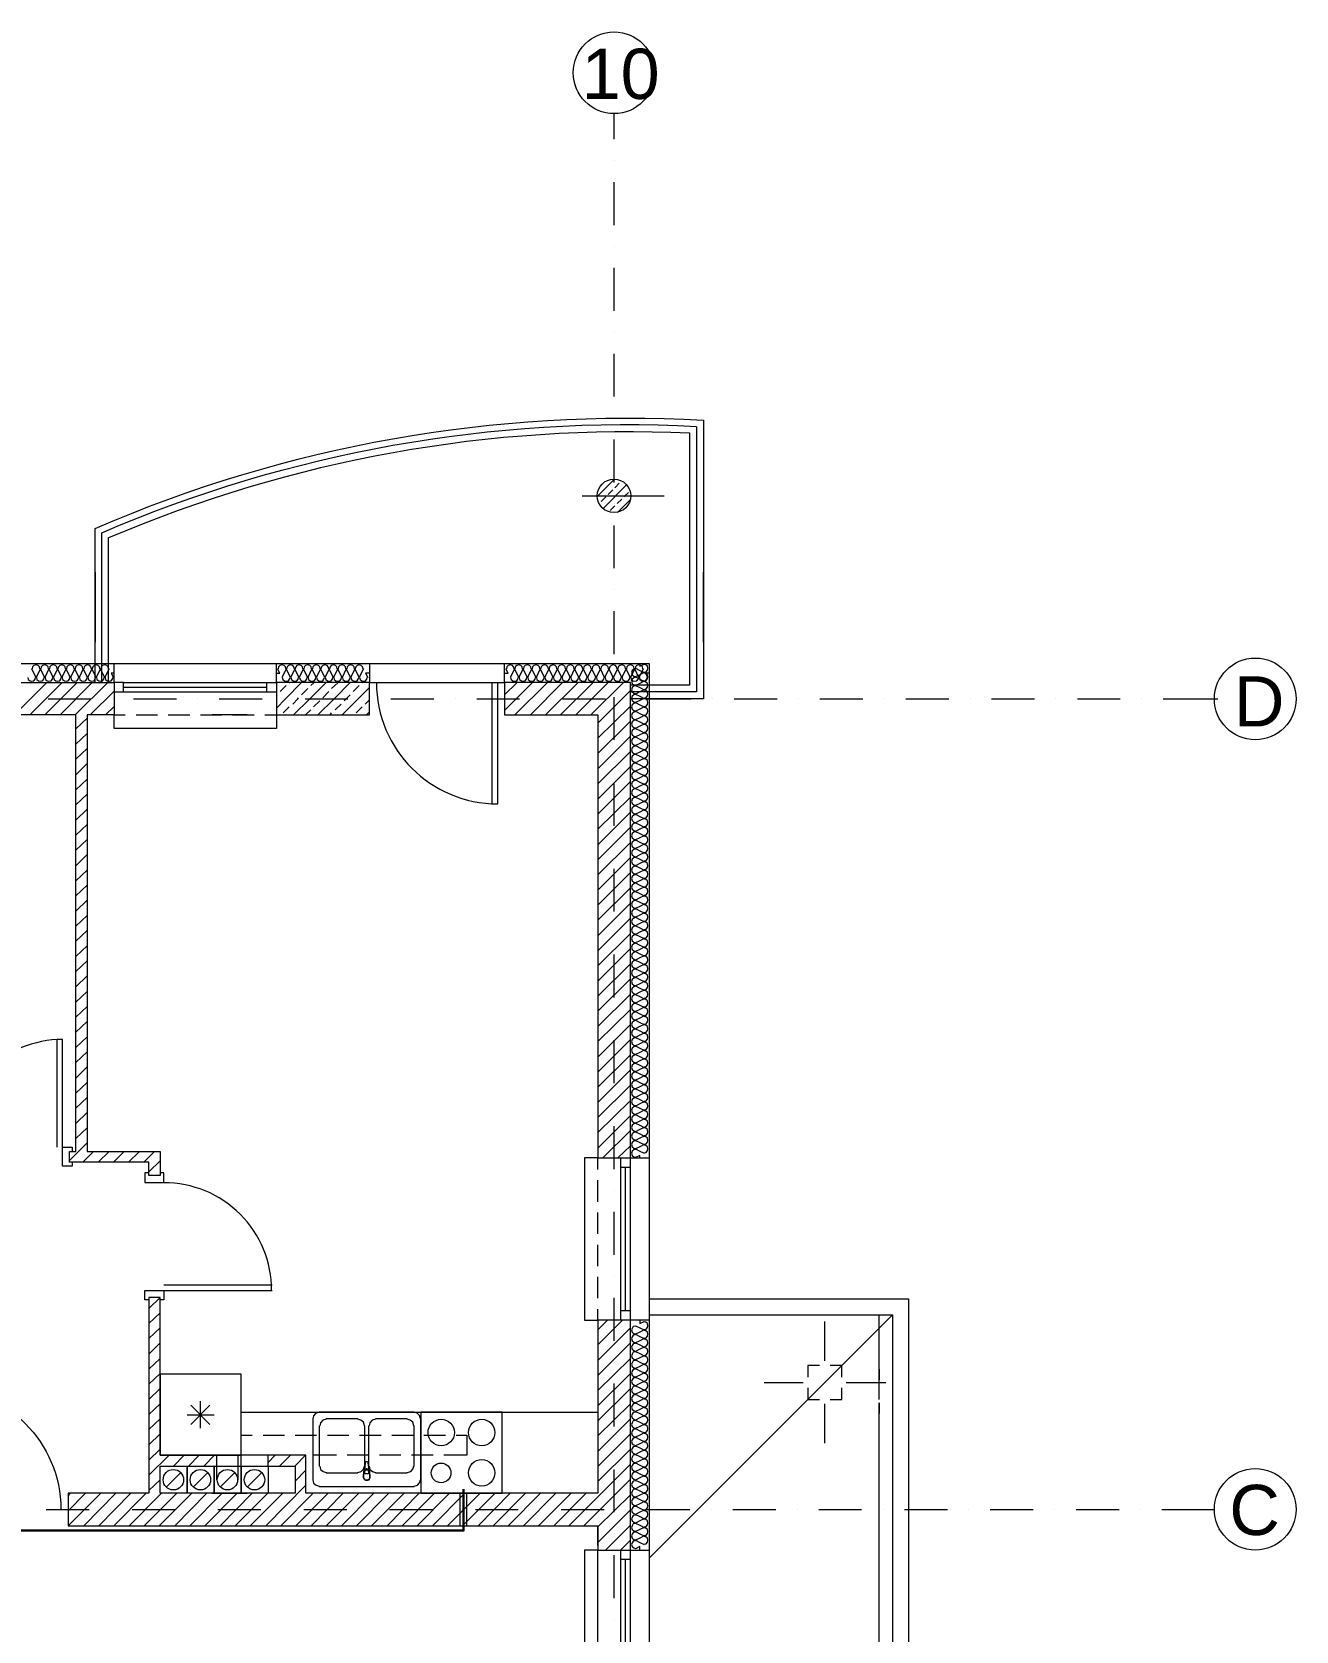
# Model space of a CAD drawing. Header units: millimetres. Extents: x 440 to 72591, y -28954 to 25941.
# Drawn here: x 22683 to 32035, y -17130 to -5300 of the extents above; entities that cross this region are included whole.
import ezdxf

# ---------------------------------------------------------------- set-up
doc = ezdxf.new("R2010")
doc.units = ezdxf.units.MM
doc.layers.add('podkład', color=7, linetype='Continuous')
doc.layers.add('rury', color=2, linetype='Continuous')
doc.layers.add('przeciski', color=7, linetype='Continuous', lineweight=9)
doc.styles.get("Standard").update_dxf_attribs({"font": 'arial.ttf'})

msp = doc.modelspace()

# ---------------------------------------------------------------- linework, layer by layer
at = {"layer": 'podkład', "color": 6, "lineweight": 5, "transparency": 33554572}
for points in [[(26989, -6094), (26989, -5903)], [(26989, -6252), (26989, -6252)], [(26989, -6729), (26989, -6411)], [(26989, -6887), (26989, -6887)], [(26989, -7364), (26989, -7046)], [(26989, -7522), (26989, -7522)], [(26989, -7998), (26989, -7681)], [(26989, -8157), (26989, -8157)], [(26989, -8633), (26989, -8316)], [(26754, -8732), (27361, -8732)], [(26989, -8792), (26989, -8792)], [(26989, -9268), (26989, -8951)], [(26989, -9427), (26989, -9427)], [(26989, -9903), (26989, -9586)], [(26989, -10062), (26989, -10062)], [(22802, -10233), (23119, -10233)], [(23278, -10233), (23278, -10233)], [(23434, -10233), (23751, -10233)], [(23910, -10233), (23910, -10233)], [(24069, -10233), (24386, -10233)], [(24545, -10233), (24545, -10233)], [(24704, -10233), (25021, -10233)], [(25180, -10233), (25180, -10233)], [(25339, -10233), (25656, -10233)], [(25815, -10233), (25815, -10233)], [(25973, -10233), (26291, -10233)], [(26450, -10233), (26450, -10233)], [(26608, -10233), (26926, -10233)], [(26989, -10538), (26989, -10221)], [(27085, -10233), (27085, -10233)], [(27243, -10233), (27561, -10233)], [(27719, -10233), (27719, -10233)], [(27878, -10233), (28196, -10233)], [(28354, -10233), (28354, -10233)], [(28513, -10233), (28831, -10233)], [(28989, -10233), (28989, -10233)], [(29148, -10233), (29466, -10233)], [(29624, -10233), (29624, -10233)], [(29783, -10233), (30100, -10233)], [(30259, -10233), (30259, -10233)], [(30418, -10233), (30735, -10233)], [(30894, -10233), (30894, -10233)], [(31053, -10233), (31456, -10233)], [(26989, -10697), (26989, -10697)], [(26989, -11173), (26989, -10856)], [(26989, -11332), (26989, -11332)], [(26989, -11808), (26989, -11491)], [(26989, -11967), (26989, -11967)], [(26989, -12443), (26989, -12125)], [(26989, -12602), (26989, -12602)], [(26989, -13078), (26989, -12760)], [(26989, -13237), (26989, -13237)], [(26989, -13713), (26989, -13395)], [(26989, -13872), (26989, -13872)], [(26989, -14348), (26989, -14030)], [(26989, -14506), (26989, -14506)], [(26989, -14983), (26989, -14665)], [(28548, -15132), (28548, -14840)], [(26989, -15141), (26989, -15141)], [(26989, -15618), (26989, -15300)], [(28100, -15291), (28389, -15291)], [(28548, -15291), (28548, -15291)], [(28548, -15291), (28548, -15291)], [(28707, -15291), (28999, -15291)], [(28548, -15741), (28548, -15449)], [(26989, -15776), (26989, -15776)], [(26989, -16252), (26989, -15935)], [(22789, -16230), (23107, -16230)], [(23266, -16230), (23266, -16230)], [(23424, -16230), (23742, -16230)], [(23900, -16230), (23900, -16230)], [(24059, -16230), (24377, -16230)], [(24535, -16230), (24535, -16230)], [(24694, -16230), (25012, -16230)], [(25170, -16230), (25170, -16230)], [(25329, -16230), (25646, -16230)], [(25805, -16230), (25805, -16230)], [(25964, -16230), (26281, -16230)], [(26440, -16230), (26440, -16230)], [(26599, -16230), (26916, -16230)], [(27075, -16230), (27075, -16230)], [(27234, -16230), (27551, -16230)], [(27710, -16230), (27710, -16230)], [(27869, -16230), (28186, -16230)], [(28345, -16230), (28345, -16230)], [(28504, -16230), (28821, -16230)], [(28980, -16230), (28980, -16230)], [(29139, -16230), (29456, -16230)], [(29615, -16230), (29615, -16230)], [(29773, -16230), (30091, -16230)], [(30250, -16230), (30250, -16230)], [(30408, -16230), (30726, -16230)], [(30885, -16230), (30885, -16230)], [(31043, -16230), (31434, -16230)], [(26989, -16411), (26989, -16411)], [(26989, -16887), (26989, -16570)], [(26989, -17046), (26989, -17046)]]:
    msp.add_lwpolyline(points, dxfattribs=at)
at = {"layer": 'podkład', "color": 7, "lineweight": 5, "transparency": 33554572}
for points in [[(23151, -10113), (23151, -8973, -0.117085), (27650, -8173), (27650, -10233), (27110, -10233)], [(23199, -10113), (23199, -9005, -0.115361), (27599, -8218)], [(25231, -10113, 0.413427), (26129, -11011), (26129, -10113)], [(21999, -16230), (21999, -15332, -0.413428), (22897, -16230)]]:
    msp.add_lwpolyline(points, format="xyb", dxfattribs=at)
for points in [[(27599, -8221), (27599, -10183), (27110, -10183)], [(27548, -8265), (27548, -10132), (27110, -10132)], [(23250, -10113), (23250, -9040)], [(23151, -9297), (23151, -9560)], [(27650, -9560), (27650, -9297)], [(23151, -9551), (23151, -9814)], [(27650, -9814), (27650, -9551)], [(6504, -9973), (15342, -9973), (15342, -10113), (16342, -10113), (16342, -9973), (20589, -9973), (20589, -10113), (21789, -10113), (21789, -9973), (25180, -9973), (25180, -10113), (26180, -10113), (26180, -9973), (27250, -9973), (27250, -18291)], [(23361, -10183), (23361, -10113), (23291, -10113), (23291, -9973)], [(23361, -10113), (24421, -10113), (24491, -10113), (24491, -9973)], [(25180, -9973), (26180, -9973)], [(23361, -10148), (24421, -10148)], [(24421, -10183), (24421, -10113)], [(26088, -11011), (26088, -10113)], [(23291, -10183), (24491, -10183)], [(24491, -10351), (24491, -10452), (23291, -10452), (23291, -10351)], [(24275, -10351), (24015, -10351)], [(22869, -13551), (22869, -12754)], [(22910, -13551), (22910, -12751)], [(27250, -13433), (27250, -13697)], [(22980, -13662), (22980, -13691), (22910, -13691), (22910, -13551), (22980, -13551), (22980, -13583)], [(26869, -13630), (26770, -13630), (26770, -14830), (26869, -14830)], [(27040, -14830), (27040, -13630)], [(27250, -14830), (27110, -14830), (27110, -14760), (27110, -13700), (27040, -13700)], [(27075, -14760), (27075, -13700)], [(27110, -13700), (27110, -13630), (27250, -13630)], [(23548, -13741), (23519, -13741), (23519, -13811), (23659, -13811), (23659, -13741), (23631, -13741)], [(27250, -13814), (27250, -14078)], [(23548, -14681), (23519, -14681), (23519, -14611), (23659, -14611), (23659, -14681), (23631, -14681)], [(23659, -14570), (24459, -14570)], [(23659, -14611), (24459, -14611)], [(27250, -14672), (29167, -14672), (29167, -20211), (26850, -20211)], [(27040, -14760), (27110, -14760)], [(27250, -14792), (29050, -14792), (29050, -20091), (26850, -20091)], [(29050, -14792), (27250, -16592)], [(28951, -15418), (28951, -15167), (28951, -14792)], [(28951, -15141), (28951, -15113), (28951, -15062)], [(28951, -15192), (28951, -15218), (28951, -15272)], [(23631, -15300), (23631, -15564)], [(23859, -15602), (23999, -15459)], [(23859, -15459), (23999, -15602)], [(23929, -15630), (23929, -15430)], [(28951, -19360), (28951, -19411), (28951, -19440), (28951, -19411), (28951, -15468), (28951, -15443), (28951, -15468), (28951, -15522)], [(23831, -15532), (24031, -15532)], [(24231, -15510), (26869, -15510)], [(24808, -15513), (24783, -15519), (24767, -15538), (24761, -15560), (24761, -16011), (24767, -16037), (24786, -16052), (24808, -16059)], [(25510, -15510), (24808, -15510)], [(24808, -15611), (24808, -15910)], [(24859, -15564), (24834, -15570), (24818, -15589), (24812, -15611)], [(25094, -15560), (24859, -15560)], [(25094, -15560), (25094, -15560)], [(25142, -15611), (25135, -15586), (25116, -15570), (25094, -15564)], [(25145, -15910), (25145, -15611)], [(25173, -15611), (25173, -15910)], [(25224, -15564), (25199, -15570), (25183, -15589), (25177, -15611)], [(25459, -15560), (25224, -15560)], [(25459, -15560), (25459, -15560)], [(25507, -15611), (25500, -15586), (25481, -15570), (25459, -15564)], [(25510, -15510), (25510, -15510)], [(25558, -15560), (25551, -15535), (25532, -15519), (25510, -15513)], [(25510, -15910), (25510, -15611)], [(25561, -16011), (25561, -15560)], [(24050, -16011), (24050, -15830)], [(24208, -16011), (24208, -15830)], [(23786, -15954), (23675, -16065)], [(23986, -15954), (23875, -16065)], [(24186, -15954), (24075, -16065)], [(24386, -15954), (24275, -16065)], [(24812, -15910), (24818, -15935), (24837, -15951), (24859, -15957)], [(24859, -15960), (25094, -15960)], [(25094, -15957), (25119, -15951), (25135, -15932), (25142, -15910)], [(25183, -15992), (25183, -15989), (25180, -15948), (25180, -15945), (25180, -15941), (25177, -15938), (25173, -15935), (25170, -15935), (25173, -15935), (25177, -15938), (25180, -15941), (25180, -15945), (25180, -15951), (25183, -15989), (25183, -15995), (25183, -15998), (25180, -16002), (25180, -16005), (25177, -16008), (25170, -16011), (25167, -16014), (25164, -16014), (25161, -16014), (25154, -16014), (25151, -16014), (25148, -16011), (25145, -16008), (25142, -16005), (25139, -16002), (25135, -15998), (25135, -15995), (25135, -15989), (25139, -15951), (25139, -15945), (25142, -15941), (25142, -15938), (25145, -15935), (25148, -15935), (25151, -15932), (25154, -15932), (25158, -15929), (25161, -15929), (25164, -15932), (25167, -15932), (25170, -15935), (25167, -15932), (25164, -15932), (25161, -15932), (25158, -15932), (25154, -15932), (25151, -15932), (25148, -15935), (25145, -15935), (25142, -15938), (25142, -15941), (25139, -15945), (25139, -15948), (25135, -15989), (25135, -15992)], [(25177, -15938), (25170, -15887), (25170, -15884), (25167, -15881), (25164, -15878), (25161, -15878), (25158, -15878), (25154, -15878), (25151, -15881), (25148, -15884), (25148, -15887), (25142, -15938)], [(25173, -15967), (25145, -15967)], [(25177, -15910), (25183, -15935), (25202, -15951), (25224, -15957)], [(25224, -15960), (25459, -15960)], [(25459, -15957), (25485, -15951), (25500, -15932), (25507, -15910)], [(24808, -16062), (25510, -16062)], [(25135, -15983), (25135, -15986), (25135, -15992), (25135, -15995), (25135, -15998), (25139, -16005), (25142, -16008), (25145, -16011), (25148, -16011), (25151, -16014), (25154, -16014), (25161, -16014), (25164, -16014), (25167, -16014), (25170, -16011), (25177, -16011), (25180, -16008), (25180, -16005), (25183, -15998), (25183, -15995), (25183, -15992), (25183, -15986), (25183, -15983)], [(25135, -15989), (25135, -15989)], [(25183, -15989), (25183, -15989)], [(25510, -16059), (25535, -16052), (25551, -16033), (25558, -16011)], [(24015, -16110), (24275, -16110)], [(26869, -16532), (26770, -16532), (26770, -17732), (26869, -17732)], [(27040, -17732), (27040, -16532)], [(27110, -16602), (27110, -16532), (27250, -16532)], [(26869, -16929), (26869, -16668)], [(27250, -17732), (27110, -17732), (27110, -17662), (27110, -16602), (27040, -16602)], [(27075, -17662), (27075, -16602)]]:
    msp.add_lwpolyline(points, dxfattribs=at)
at = {"layer": 'podkład', "color": 8, "lineweight": 5, "true_color": 0x808080, "transparency": 33554572}
for points in [[(26866, -8735), (26993, -8608)], [(26894, -8773), (26929, -8738)], [(26907, -8827), (27085, -8649)], [(26945, -8722), (26980, -8687)], [(26996, -8672), (27027, -8637)], [(27062, -8738), (27097, -8706)], [(26961, -8840), (26996, -8805)], [(27012, -8789), (27046, -8757)], [(27015, -8856), (27113, -8757)], [(23253, -10011), (23237, -10043), (23221, -10075), (23205, -10043), (23189, -10011), (23173, -10043), (23158, -10075), (23142, -10043), (23126, -10011), (23110, -10043), (23094, -10075), (23078, -10043), (23062, -10011), (23046, -10043), (23031, -10075), (23015, -10043), (22999, -10011), (22983, -10043), (22967, -10075), (22951, -10043), (22935, -10011), (22919, -10043), (22904, -10075), (22888, -10043), (22872, -10011), (22856, -10043), (22840, -10075), (22824, -10043), (22808, -10011), (22793, -10043), (22777, -10075), (22761, -10043), (22745, -10011), (22729, -10043), (22713, -10075), (22697, -10043), (22681, -10011)], [(22742, -10011), (22739, -9998), (22729, -9986), (22713, -9983), (22697, -9986), (22688, -9998), (22685, -10011)], [(22805, -10011), (22802, -9998), (22793, -9986), (22777, -9983), (22761, -9986), (22751, -9998), (22748, -10011)], [(22869, -10011), (22866, -9998), (22856, -9986), (22840, -9983), (22824, -9986), (22815, -9998), (22812, -10011)], [(22932, -10011), (22929, -9998), (22919, -9986), (22904, -9983), (22888, -9986), (22878, -9998), (22875, -10011)], [(22996, -10011), (22993, -9998), (22983, -9986), (22967, -9983), (22951, -9986), (22942, -9998), (22939, -10011)], [(23059, -10011), (23056, -9998), (23046, -9986), (23031, -9983), (23015, -9986), (23005, -9998), (23002, -10011)], [(23123, -10011), (23119, -9998), (23110, -9986), (23094, -9983), (23078, -9986), (23069, -9998), (23066, -10011)], [(23186, -10011), (23183, -9998), (23173, -9986), (23158, -9983), (23142, -9986), (23132, -9998), (23129, -10011)], [(23250, -10011), (23246, -9998), (23237, -9986), (23221, -9983), (23205, -9986), (23196, -9998), (23193, -10011)], [(23291, -10043), (23269, -10043), (23285, -10075)], [(24491, -10043), (24516, -10043), (24500, -10011)], [(24561, -10011), (24558, -9998), (24548, -9986), (24532, -9983), (24516, -9986), (24507, -9998), (24504, -10011)], [(25135, -10011), (25119, -10043), (25104, -10075), (25088, -10043), (25072, -10011), (25056, -10043), (25040, -10075), (25024, -10043), (25008, -10011), (24993, -10043), (24977, -10075), (24961, -10043), (24945, -10011), (24929, -10043), (24913, -10075), (24897, -10043), (24881, -10011), (24866, -10043), (24850, -10075), (24834, -10043), (24818, -10011), (24802, -10043), (24786, -10075), (24770, -10043), (24754, -10011), (24739, -10043), (24723, -10075), (24707, -10043), (24691, -10011), (24675, -10043), (24659, -10075), (24643, -10043), (24627, -10011), (24612, -10043), (24596, -10075), (24580, -10043), (24564, -10011), (24548, -10043), (24532, -10075)], [(24624, -10011), (24621, -9998), (24612, -9986), (24596, -9983), (24580, -9986), (24570, -9998), (24567, -10011)], [(24688, -10011), (24685, -9998), (24675, -9986), (24659, -9983), (24643, -9986), (24634, -9998), (24631, -10011)], [(24751, -10011), (24748, -9998), (24739, -9986), (24723, -9983), (24707, -9986), (24697, -9998), (24694, -10011)], [(24815, -10011), (24812, -9998), (24802, -9986), (24786, -9983), (24770, -9986), (24761, -9998), (24758, -10011)], [(24878, -10011), (24875, -9998), (24866, -9986), (24850, -9983), (24834, -9986), (24824, -9998), (24821, -10011)], [(24942, -10011), (24939, -9998), (24929, -9986), (24913, -9983), (24897, -9986), (24888, -9998), (24885, -10011)], [(25005, -10011), (25002, -9998), (24993, -9986), (24977, -9983), (24961, -9986), (24951, -9998), (24948, -10011)], [(25069, -10011), (25066, -9998), (25056, -9986), (25040, -9983), (25024, -9986), (25015, -9998), (25012, -10011)], [(25132, -10011), (25129, -9998), (25119, -9986), (25104, -9983), (25088, -9986), (25078, -9998), (25075, -10011)], [(25180, -10043), (25151, -10043), (25167, -10075)], [(26180, -10043), (26205, -10043), (26189, -10011)], [(26250, -10011), (26246, -9998), (26237, -9986), (26221, -9983), (26205, -9986), (26196, -9998), (26193, -10011)], [(27205, -10011), (27189, -10043), (27173, -10075), (27158, -10043), (27142, -10011), (27126, -10043), (27110, -10075), (27094, -10043), (27078, -10011), (27062, -10043), (27046, -10075), (27031, -10043), (27015, -10011), (26999, -10043), (26983, -10075), (26967, -10043), (26951, -10011), (26935, -10043), (26919, -10075), (26904, -10043), (26888, -10011), (26872, -10043), (26856, -10075), (26840, -10043), (26824, -10011), (26808, -10043), (26793, -10075), (26777, -10043), (26761, -10011), (26745, -10043), (26729, -10075), (26713, -10043), (26697, -10011), (26681, -10043), (26666, -10075), (26650, -10043), (26634, -10011), (26618, -10043), (26602, -10075), (26586, -10043), (26570, -10011), (26554, -10043), (26539, -10075), (26523, -10043), (26507, -10011), (26491, -10043), (26475, -10075), (26459, -10043), (26443, -10011), (26427, -10043), (26412, -10075), (26396, -10043), (26380, -10011), (26364, -10043), (26348, -10075), (26332, -10043), (26316, -10011), (26300, -10043), (26285, -10075), (26269, -10043), (26253, -10011), (26237, -10043), (26221, -10075)], [(26313, -10011), (26310, -9998), (26300, -9986), (26285, -9983), (26269, -9986), (26259, -9998), (26256, -10011)], [(26377, -10011), (26373, -9998), (26364, -9986), (26348, -9983), (26332, -9986), (26323, -9998), (26319, -10011)], [(26440, -10011), (26437, -9998), (26427, -9986), (26412, -9983), (26396, -9986), (26386, -9998), (26383, -10011)], [(26504, -10011), (26500, -9998), (26491, -9986), (26475, -9983), (26459, -9986), (26450, -9998), (26446, -10011)], [(26567, -10011), (26564, -9998), (26554, -9986), (26539, -9983), (26523, -9986), (26513, -9998), (26510, -10011)], [(26631, -10011), (26627, -9998), (26618, -9986), (26602, -9983), (26586, -9986), (26577, -9998), (26573, -10011)], [(26694, -10011), (26691, -9998), (26681, -9986), (26666, -9983), (26650, -9986), (26640, -9998), (26637, -10011)], [(26758, -10011), (26754, -9998), (26745, -9986), (26729, -9983), (26713, -9986), (26704, -9998), (26700, -10011)], [(26821, -10011), (26818, -9998), (26808, -9986), (26793, -9983), (26777, -9986), (26767, -9998), (26764, -10011)], [(26885, -10011), (26881, -9998), (26872, -9986), (26856, -9983), (26840, -9986), (26831, -9998), (26827, -10011)], [(26948, -10011), (26945, -9998), (26935, -9986), (26919, -9983), (26904, -9986), (26894, -9998), (26891, -10011)], [(27012, -10011), (27008, -9998), (26999, -9986), (26983, -9983), (26967, -9986), (26958, -9998), (26954, -10011)], [(27075, -10011), (27072, -9998), (27062, -9986), (27046, -9983), (27031, -9986), (27021, -9998), (27018, -10011)], [(27139, -10011), (27135, -9998), (27126, -9986), (27110, -9983), (27094, -9986), (27085, -9998), (27081, -10011)], [(27148, -10011), (27135, -10014), (27123, -10024), (27119, -10040), (27123, -10056), (27135, -10065), (27148, -10068)], [(27202, -10011), (27199, -9998), (27189, -9986), (27173, -9983), (27158, -9986), (27148, -9998), (27145, -10011)], [(27148, -10008), (27180, -10024), (27212, -10040), (27180, -10056), (27148, -10072), (27180, -10087), (27212, -10103), (27180, -10119), (27148, -10135), (27180, -10151), (27212, -10167), (27180, -10183), (27148, -10198), (27180, -10214), (27212, -10230), (27180, -10246), (27148, -10262), (27180, -10278), (27212, -10294), (27180, -10310), (27148, -10325), (27180, -10341), (27212, -10357), (27180, -10373), (27148, -10389), (27180, -10405), (27212, -10421), (27180, -10437), (27148, -10452), (27180, -10468), (27212, -10484), (27180, -10500), (27148, -10516), (27180, -10532), (27212, -10548), (27180, -10564), (27148, -10579), (27180, -10595), (27212, -10611), (27180, -10627), (27148, -10643), (27180, -10659), (27212, -10675), (27180, -10691), (27148, -10706), (27180, -10722), (27212, -10738), (27180, -10754), (27148, -10770), (27180, -10786), (27212, -10802), (27180, -10818), (27148, -10833), (27180, -10849), (27212, -10865), (27180, -10881), (27148, -10897), (27180, -10913), (27212, -10929), (27180, -10945), (27148, -10960), (27180, -10976), (27212, -10992), (27180, -11008), (27148, -11024), (27180, -11040), (27212, -11056), (27180, -11072), (27148, -11087), (27180, -11103), (27212, -11119), (27180, -11135), (27148, -11151), (27180, -11167), (27212, -11183), (27180, -11198), (27148, -11214), (27180, -11230), (27212, -11246), (27180, -11262), (27148, -11278), (27180, -11294), (27212, -11310), (27180, -11325), (27148, -11341), (27180, -11357), (27212, -11373), (27180, -11389), (27148, -11405), (27180, -11421), (27212, -11437), (27180, -11452), (27148, -11468), (27180, -11484), (27212, -11500), (27180, -11516), (27148, -11532), (27180, -11548), (27212, -11564), (27180, -11579), (27148, -11595), (27180, -11611), (27212, -11627), (27180, -11643), (27148, -11659), (27180, -11675), (27212, -11691), (27180, -11706), (27148, -11722), (27180, -11738), (27212, -11754), (27180, -11770), (27148, -11786), (27180, -11802), (27212, -11818), (27180, -11833), (27148, -11849), (27180, -11865), (27212, -11881), (27180, -11897), (27148, -11913), (27180, -11929), (27212, -11945), (27180, -11960), (27148, -11976), (27180, -11992), (27212, -12008), (27180, -12024), (27148, -12040), (27180, -12056), (27212, -12072), (27180, -12087), (27148, -12103), (27180, -12119), (27212, -12135), (27180, -12151), (27148, -12167), (27180, -12183), (27212, -12198), (27180, -12214), (27148, -12230), (27180, -12246), (27212, -12262), (27180, -12278), (27148, -12294), (27180, -12310), (27212, -12325), (27180, -12341), (27148, -12357), (27180, -12373), (27212, -12389), (27180, -12405), (27148, -12421), (27180, -12437), (27212, -12452), (27180, -12468), (27148, -12484), (27180, -12500), (27212, -12516), (27180, -12532), (27148, -12548), (27180, -12564), (27212, -12579), (27180, -12595), (27148, -12611), (27180, -12627), (27212, -12643), (27180, -12659), (27148, -12675), (27180, -12691), (27212, -12706), (27180, -12722), (27148, -12738), (27180, -12754), (27212, -12770), (27180, -12786), (27148, -12802), (27180, -12818), (27212, -12833), (27180, -12849), (27148, -12865), (27180, -12881), (27212, -12897), (27180, -12913), (27148, -12929), (27180, -12945), (27212, -12960), (27180, -12976), (27148, -12992), (27180, -13008), (27212, -13024), (27180, -13040), (27148, -13056), (27180, -13072), (27212, -13087), (27180, -13103), (27148, -13119), (27180, -13135), (27212, -13151), (27180, -13167), (27148, -13183), (27180, -13198), (27212, -13214), (27180, -13230), (27148, -13246), (27180, -13262), (27212, -13278), (27180, -13294), (27148, -13310), (27180, -13325), (27212, -13341), (27180, -13357), (27148, -13373), (27180, -13389), (27212, -13405), (27180, -13421), (27148, -13437), (27180, -13452), (27212, -13468), (27180, -13484), (27148, -13500), (27180, -13516), (27212, -13532), (27180, -13548), (27148, -13564), (27180, -13579), (27212, -13595)], [(27180, -9973), (27180, -9992), (27212, -9976)], [(27212, -10037), (27227, -10033), (27237, -10021), (27240, -10008), (27237, -9992), (27224, -9983), (27212, -9979)], [(27212, -10100), (27227, -10097), (27237, -10084), (27240, -10072), (27237, -10056), (27224, -10046), (27212, -10043)], [(27250, -10043), (27221, -10043), (27237, -10075)], [(22554, -10351), (22793, -10113)], [(22653, -10075), (22656, -10091), (22669, -10100), (22681, -10103), (22697, -10100), (22707, -10087), (22710, -10075)], [(22666, -10351), (22907, -10113)], [(22716, -10075), (22719, -10091), (22732, -10100), (22745, -10103), (22761, -10100), (22770, -10087), (22773, -10075)], [(22777, -10351), (23018, -10113)], [(22780, -10075), (22783, -10091), (22796, -10100), (22808, -10103), (22824, -10100), (22834, -10087), (22837, -10075)], [(22843, -10075), (22846, -10091), (22859, -10100), (22872, -10103), (22888, -10100), (22897, -10087), (22900, -10075)], [(22891, -10351), (23129, -10113)], [(22907, -10075), (22910, -10091), (22923, -10100), (22935, -10103), (22951, -10100), (22961, -10087), (22964, -10075)], [(22970, -10075), (22973, -10091), (22986, -10100), (22999, -10103), (23015, -10100), (23024, -10087), (23027, -10075)], [(23002, -10351), (23243, -10113)], [(23034, -10075), (23037, -10091), (23050, -10100), (23062, -10103), (23078, -10100), (23088, -10087), (23091, -10075)], [(23097, -10075), (23100, -10091), (23113, -10100), (23126, -10103), (23142, -10100), (23151, -10087), (23154, -10075)], [(23161, -10075), (23164, -10091), (23177, -10100), (23189, -10103), (23205, -10100), (23215, -10087), (23218, -10075)], [(23224, -10075), (23227, -10091), (23240, -10100), (23253, -10103), (23269, -10100), (23278, -10087), (23281, -10075)], [(24491, -10122), (24500, -10113)], [(24491, -10303), (24558, -10233), (24678, -10113)], [(24519, -10179), (24564, -10135)], [(24535, -10075), (24539, -10091), (24551, -10100), (24564, -10103), (24580, -10100), (24589, -10087), (24593, -10075)], [(24586, -10113), (24589, -10113)], [(24599, -10075), (24602, -10091), (24615, -10100), (24627, -10103), (24643, -10100), (24653, -10087), (24656, -10075)], [(24618, -10351), (24739, -10233), (24859, -10113)], [(24662, -10075), (24666, -10091), (24678, -10100), (24691, -10103), (24707, -10100), (24716, -10087), (24719, -10075)], [(24678, -10205), (24723, -10157)], [(24726, -10075), (24729, -10091), (24742, -10100), (24754, -10103), (24770, -10100), (24780, -10087), (24783, -10075)], [(24745, -10135), (24770, -10113)], [(24789, -10075), (24793, -10091), (24805, -10100), (24818, -10103), (24834, -10100), (24843, -10087), (24846, -10075)], [(24799, -10351), (24919, -10233), (25037, -10113)], [(24853, -10075), (24856, -10091), (24869, -10100), (24881, -10103), (24897, -10100), (24907, -10087), (24910, -10075)], [(24900, -10157), (24948, -10113)], [(24916, -10075), (24919, -10091), (24932, -10100), (24945, -10103), (24961, -10100), (24970, -10087), (24973, -10075)], [(24977, -10351), (25097, -10233), (25180, -10151)], [(24980, -10075), (24983, -10091), (24996, -10100), (25008, -10103), (25024, -10100), (25034, -10087), (25037, -10075)], [(25043, -10075), (25046, -10091), (25059, -10100), (25072, -10103), (25088, -10100), (25097, -10087), (25100, -10075)], [(25059, -10179), (25104, -10135)], [(25107, -10075), (25110, -10091), (25123, -10100), (25135, -10103), (25151, -10100), (25161, -10087), (25164, -10075)], [(25126, -10113), (25129, -10113)], [(26180, -10205), (26272, -10113)], [(26180, -10319), (26386, -10113)], [(26224, -10075), (26227, -10091), (26240, -10100), (26253, -10103), (26269, -10100), (26278, -10087), (26281, -10075)], [(26256, -10351), (26497, -10113)], [(26288, -10075), (26291, -10091), (26304, -10100), (26316, -10103), (26332, -10100), (26342, -10087), (26345, -10075)], [(26351, -10075), (26354, -10091), (26367, -10100), (26380, -10103), (26396, -10100), (26405, -10087), (26408, -10075)], [(26370, -10351), (26608, -10113)], [(26415, -10075), (26418, -10091), (26431, -10100), (26443, -10103), (26459, -10100), (26469, -10087), (26472, -10075)], [(26478, -10075), (26481, -10091), (26494, -10100), (26507, -10103), (26523, -10100), (26532, -10087), (26535, -10075)], [(26481, -10351), (26723, -10113)], [(26542, -10075), (26545, -10091), (26558, -10100), (26570, -10103), (26586, -10100), (26596, -10087), (26599, -10075)], [(26593, -10351), (26834, -10113)], [(26605, -10075), (26608, -10091), (26621, -10100), (26634, -10103), (26650, -10100), (26659, -10087), (26662, -10075)], [(26669, -10075), (26672, -10091), (26685, -10100), (26697, -10103), (26713, -10100), (26723, -10087), (26726, -10075)], [(26707, -10351), (26945, -10113)], [(26732, -10075), (26735, -10091), (26748, -10100), (26761, -10103), (26777, -10100), (26786, -10087), (26789, -10075)], [(26796, -10075), (26799, -10091), (26812, -10100), (26824, -10103), (26840, -10100), (26850, -10087), (26853, -10075)], [(26818, -10351), (27059, -10113)], [(26859, -10075), (26862, -10091), (26875, -10100), (26888, -10103), (26904, -10100), (26913, -10087), (26916, -10075)], [(26869, -10414), (27110, -10173)], [(26923, -10075), (26926, -10091), (26939, -10100), (26951, -10103), (26967, -10100), (26977, -10087), (26980, -10075)], [(26986, -10075), (26989, -10091), (27002, -10100), (27015, -10103), (27031, -10100), (27040, -10087), (27043, -10075)], [(27050, -10075), (27053, -10091), (27066, -10100), (27078, -10103), (27094, -10100), (27104, -10087), (27107, -10075)], [(27113, -10075), (27116, -10091), (27129, -10100), (27142, -10103), (27158, -10100), (27167, -10087), (27170, -10075)], [(27148, -10075), (27135, -10078), (27123, -10087), (27119, -10103), (27123, -10119), (27135, -10129), (27148, -10132)], [(27148, -10138), (27135, -10141), (27123, -10151), (27119, -10167), (27123, -10183), (27135, -10192), (27148, -10195)], [(27177, -10075), (27180, -10091), (27193, -10100), (27205, -10103), (27221, -10100), (27231, -10087), (27234, -10075)], [(27212, -10164), (27227, -10160), (27237, -10148), (27240, -10135), (27237, -10119), (27224, -10110), (27212, -10106)], [(27212, -10227), (27227, -10224), (27237, -10211), (27240, -10198), (27237, -10183), (27224, -10173), (27212, -10170)], [(23113, -10351), (23291, -10176)], [(23227, -10351), (23291, -10291)], [(24491, -10211), (24497, -10205)], [(24612, -10272), (24650, -10233), (24656, -10227)], [(24767, -10294), (24812, -10249)], [(24834, -10227), (24878, -10179)], [(24926, -10316), (24970, -10272)], [(24993, -10249), (25008, -10233), (25037, -10205)], [(25148, -10272), (25180, -10240)], [(26869, -10525), (27110, -10287)], [(27148, -10202), (27135, -10205), (27123, -10214), (27119, -10230), (27123, -10246), (27135, -10256), (27148, -10259)], [(27148, -10265), (27135, -10268), (27123, -10278), (27119, -10294), (27123, -10310), (27135, -10319), (27148, -10322)], [(27212, -10291), (27227, -10287), (27237, -10275), (27240, -10262), (27237, -10246), (27224, -10237), (27212, -10233)], [(23008, -10456), (23091, -10376)], [(24542, -10338), (24586, -10294)], [(24707, -10351), (24745, -10316)], [(24888, -10351), (24900, -10338)], [(25081, -10338), (25126, -10294)], [(25158, -10351), (25180, -10329)], [(26869, -10637), (27110, -10398)], [(27148, -10329), (27135, -10332), (27123, -10341), (27119, -10357), (27123, -10373), (27135, -10383), (27148, -10386)], [(27148, -10392), (27135, -10395), (27123, -10405), (27119, -10421), (27123, -10437), (27135, -10446), (27148, -10449)], [(27212, -10354), (27227, -10351), (27237, -10338), (27240, -10325), (27237, -10310), (27224, -10300), (27212, -10297)], [(27212, -10418), (27227, -10414), (27237, -10402), (27240, -10389), (27237, -10373), (27224, -10364), (27212, -10360)], [(23008, -10570), (23091, -10491)], [(26869, -10751), (27110, -10510)], [(27148, -10456), (27135, -10459), (27123, -10468), (27119, -10484), (27123, -10500), (27135, -10510), (27148, -10513)], [(27148, -10519), (27135, -10522), (27123, -10532), (27119, -10548), (27123, -10564), (27135, -10573), (27148, -10576)], [(27212, -10481), (27227, -10478), (27237, -10465), (27240, -10452), (27237, -10437), (27224, -10427), (27212, -10424)], [(27212, -10545), (27227, -10541), (27237, -10529), (27240, -10516), (27237, -10500), (27224, -10491), (27212, -10487)], [(23008, -10681), (23091, -10602)], [(26869, -10862), (27110, -10624)], [(27148, -10583), (27135, -10586), (27123, -10595), (27119, -10611), (27123, -10627), (27135, -10637), (27148, -10640)], [(27148, -10646), (27135, -10649), (27123, -10659), (27119, -10675), (27123, -10691), (27135, -10700), (27148, -10703)], [(27212, -10608), (27227, -10605), (27237, -10592), (27240, -10579), (27237, -10564), (27224, -10554), (27212, -10551)], [(27212, -10672), (27227, -10668), (27237, -10656), (27240, -10643), (27237, -10627), (27224, -10618), (27212, -10614)], [(23008, -10795), (23091, -10713)], [(26869, -10976), (27110, -10735)], [(27148, -10710), (27135, -10713), (27123, -10722), (27119, -10738), (27123, -10754), (27135, -10764), (27148, -10767)], [(27212, -10735), (27227, -10732), (27237, -10719), (27240, -10706), (27237, -10691), (27224, -10681), (27212, -10678)], [(27212, -10798), (27227, -10795), (27237, -10783), (27240, -10770), (27237, -10754), (27224, -10745), (27212, -10741)], [(23008, -10906), (23091, -10827)], [(26869, -11087), (27110, -10846)], [(27148, -10773), (27135, -10776), (27123, -10786), (27119, -10802), (27123, -10818), (27135, -10827), (27148, -10830)], [(27148, -10837), (27135, -10840), (27123, -10849), (27119, -10865), (27123, -10881), (27135, -10891), (27148, -10894)], [(27212, -10862), (27227, -10859), (27237, -10846), (27240, -10833), (27237, -10818), (27224, -10808), (27212, -10805)], [(27212, -10925), (27227, -10922), (27237, -10910), (27240, -10897), (27237, -10881), (27224, -10872), (27212, -10868)], [(23008, -11018), (23091, -10938)], [(26869, -11198), (27110, -10960)], [(27148, -10900), (27135, -10903), (27123, -10913), (27119, -10929), (27123, -10945), (27135, -10954), (27148, -10957)], [(27148, -10964), (27135, -10967), (27123, -10976), (27119, -10992), (27123, -11008), (27135, -11018), (27148, -11021)], [(27212, -10989), (27227, -10986), (27237, -10973), (27240, -10960), (27237, -10945), (27224, -10935), (27212, -10932)], [(27212, -11052), (27227, -11049), (27237, -11037), (27240, -11024), (27237, -11008), (27224, -10998), (27212, -10995)], [(23008, -11132), (23091, -11049)], [(26869, -11313), (27110, -11072)], [(27148, -11027), (27135, -11030), (27123, -11040), (27119, -11056), (27123, -11072), (27135, -11081), (27148, -11084)], [(27148, -11091), (27135, -11094), (27123, -11103), (27119, -11119), (27123, -11135), (27135, -11145), (27148, -11148)], [(27212, -11116), (27227, -11113), (27237, -11100), (27240, -11087), (27237, -11072), (27224, -11062), (27212, -11059)], [(23008, -11243), (23091, -11164)], [(26869, -11424), (27110, -11183)], [(27148, -11154), (27135, -11157), (27123, -11167), (27119, -11183), (27123, -11198), (27135, -11208), (27148, -11211)], [(27148, -11218), (27135, -11221), (27123, -11230), (27119, -11246), (27123, -11262), (27135, -11272), (27148, -11275)], [(27212, -11179), (27227, -11176), (27237, -11164), (27240, -11151), (27237, -11135), (27224, -11125), (27212, -11122)], [(27212, -11243), (27227, -11240), (27237, -11227), (27240, -11214), (27237, -11198), (27224, -11189), (27212, -11186)], [(23008, -11354), (23091, -11275)], [(26869, -11535), (27110, -11297)], [(27148, -11281), (27135, -11284), (27123, -11294), (27119, -11310), (27123, -11325), (27135, -11335), (27148, -11338)], [(27148, -11345), (27135, -11348), (27123, -11357), (27119, -11373), (27123, -11389), (27135, -11398), (27148, -11402)], [(27212, -11306), (27227, -11303), (27237, -11291), (27240, -11278), (27237, -11262), (27224, -11252), (27212, -11249)], [(27212, -11370), (27227, -11367), (27237, -11354), (27240, -11341), (27237, -11325), (27224, -11316), (27212, -11313)], [(23008, -11468), (23091, -11386)], [(26869, -11649), (27110, -11408)], [(27148, -11408), (27135, -11411), (27123, -11421), (27119, -11437), (27123, -11452), (27135, -11462), (27148, -11465)], [(27148, -11472), (27135, -11475), (27123, -11484), (27119, -11500), (27123, -11516), (27135, -11525), (27148, -11529)], [(27212, -11433), (27227, -11430), (27237, -11418), (27240, -11405), (27237, -11389), (27224, -11379), (27212, -11376)], [(27212, -11497), (27227, -11494), (27237, -11481), (27240, -11468), (27237, -11452), (27224, -11443), (27212, -11440)], [(23008, -11579), (23091, -11500)], [(26869, -11760), (27110, -11519)], [(27148, -11535), (27135, -11538), (27123, -11548), (27119, -11564), (27123, -11579), (27135, -11589), (27148, -11592)], [(27212, -11560), (27227, -11557), (27237, -11545), (27240, -11532), (27237, -11516), (27224, -11506), (27212, -11503)], [(27212, -11624), (27227, -11621), (27237, -11608), (27240, -11595), (27237, -11579), (27224, -11570), (27212, -11567)], [(23008, -11691), (23091, -11611)], [(26869, -11872), (27110, -11633)], [(27148, -11598), (27135, -11602), (27123, -11611), (27119, -11627), (27123, -11643), (27135, -11652), (27148, -11656)], [(27148, -11662), (27135, -11665), (27123, -11675), (27119, -11691), (27123, -11706), (27135, -11716), (27148, -11719)], [(27212, -11687), (27227, -11684), (27237, -11672), (27240, -11659), (27237, -11643), (27224, -11633), (27212, -11630)], [(27212, -11751), (27227, -11748), (27237, -11735), (27240, -11722), (27237, -11706), (27224, -11697), (27212, -11694)], [(23008, -11805), (23091, -11722)], [(26869, -11986), (27110, -11745)], [(27148, -11725), (27135, -11729), (27123, -11738), (27119, -11754), (27123, -11770), (27135, -11779), (27148, -11783)], [(27148, -11789), (27135, -11792), (27123, -11802), (27119, -11818), (27123, -11833), (27135, -11843), (27148, -11846)], [(27212, -11814), (27227, -11811), (27237, -11798), (27240, -11786), (27237, -11770), (27224, -11760), (27212, -11757)], [(27212, -11878), (27227, -11875), (27237, -11862), (27240, -11849), (27237, -11833), (27224, -11824), (27212, -11821)], [(23008, -11916), (23091, -11837)], [(23008, -12027), (23091, -11948)], [(26869, -12097), (27110, -11856)], [(27148, -11852), (27135, -11856), (27123, -11865), (27119, -11881), (27123, -11897), (27135, -11906), (27148, -11910)], [(27148, -11916), (27135, -11919), (27123, -11929), (27119, -11945), (27123, -11960), (27135, -11970), (27148, -11973)], [(27212, -11941), (27227, -11938), (27237, -11925), (27240, -11913), (27237, -11897), (27224, -11887), (27212, -11884)], [(27212, -12005), (27227, -12002), (27237, -11989), (27240, -11976), (27237, -11960), (27224, -11951), (27212, -11948)], [(23008, -12141), (23091, -12062)], [(26869, -12208), (27110, -11970)], [(27148, -11979), (27135, -11983), (27123, -11992), (27119, -12008), (27123, -12024), (27135, -12033), (27148, -12037)], [(27148, -12043), (27135, -12046), (27123, -12056), (27119, -12072), (27123, -12087), (27135, -12097), (27148, -12100)], [(27212, -12068), (27227, -12065), (27237, -12052), (27240, -12040), (27237, -12024), (27224, -12014), (27212, -12011)], [(23008, -12252), (23091, -12173)], [(26869, -12322), (27110, -12081)], [(27148, -12106), (27135, -12110), (27123, -12119), (27119, -12135), (27123, -12151), (27135, -12160), (27148, -12164)], [(27148, -12170), (27135, -12173), (27123, -12183), (27119, -12198), (27123, -12214), (27135, -12224), (27148, -12227)], [(27212, -12132), (27227, -12129), (27237, -12116), (27240, -12103), (27237, -12087), (27224, -12078), (27212, -12075)], [(27212, -12195), (27227, -12192), (27237, -12179), (27240, -12167), (27237, -12151), (27224, -12141), (27212, -12138)], [(23008, -12364), (23091, -12284)], [(26869, -12433), (27110, -12195)], [(27148, -12233), (27135, -12237), (27123, -12246), (27119, -12262), (27123, -12278), (27135, -12287), (27148, -12291)], [(27148, -12297), (27135, -12300), (27123, -12310), (27119, -12325), (27123, -12341), (27135, -12351), (27148, -12354)], [(27212, -12259), (27227, -12256), (27237, -12243), (27240, -12230), (27237, -12214), (27224, -12205), (27212, -12202)], [(27212, -12322), (27227, -12319), (27237, -12306), (27240, -12294), (27237, -12278), (27224, -12268), (27212, -12265)], [(23008, -12478), (23091, -12398)], [(26869, -12545), (27110, -12306)], [(26869, -12659), (27110, -12418)], [(27148, -12360), (27135, -12364), (27123, -12373), (27119, -12389), (27123, -12405), (27135, -12414), (27148, -12418)], [(27212, -12386), (27227, -12383), (27237, -12370), (27240, -12357), (27237, -12341), (27224, -12332), (27212, -12329)], [(27212, -12449), (27227, -12446), (27237, -12433), (27240, -12421), (27237, -12405), (27224, -12395), (27212, -12392)], [(23008, -12589), (23091, -12510)], [(26869, -12770), (27110, -12532)], [(27148, -12424), (27135, -12427), (27123, -12437), (27119, -12452), (27123, -12468), (27135, -12478), (27148, -12481)], [(27148, -12487), (27135, -12491), (27123, -12500), (27119, -12516), (27123, -12532), (27135, -12541), (27148, -12545)], [(27212, -12513), (27227, -12510), (27237, -12497), (27240, -12484), (27237, -12468), (27224, -12459), (27212, -12456)], [(27212, -12576), (27227, -12573), (27237, -12560), (27240, -12548), (27237, -12532), (27224, -12522), (27212, -12519)], [(23008, -12700), (23091, -12621)], [(26869, -12884), (27110, -12643)], [(27148, -12551), (27135, -12554), (27123, -12564), (27119, -12579), (27123, -12595), (27135, -12605), (27148, -12608)], [(27148, -12614), (27135, -12618), (27123, -12627), (27119, -12643), (27123, -12659), (27135, -12668), (27148, -12672)], [(27212, -12640), (27227, -12637), (27237, -12624), (27240, -12611), (27237, -12595), (27224, -12586), (27212, -12583)], [(27212, -12703), (27227, -12700), (27237, -12687), (27240, -12675), (27237, -12659), (27224, -12649), (27212, -12646)], [(23008, -12814), (23091, -12735)], [(26869, -12995), (27110, -12754)], [(27148, -12678), (27135, -12681), (27123, -12691), (27119, -12706), (27123, -12722), (27135, -12732), (27148, -12735)], [(27148, -12741), (27135, -12745), (27123, -12754), (27119, -12770), (27123, -12786), (27135, -12795), (27148, -12798)], [(27212, -12767), (27227, -12764), (27237, -12751), (27240, -12738), (27237, -12722), (27224, -12713), (27212, -12710)], [(27212, -12830), (27227, -12827), (27237, -12814), (27240, -12802), (27237, -12786), (27224, -12776), (27212, -12773)], [(23008, -12925), (23091, -12846)], [(26869, -13106), (27110, -12868)], [(27148, -12805), (27135, -12808), (27123, -12818), (27119, -12833), (27123, -12849), (27135, -12859), (27148, -12862)], [(27148, -12868), (27135, -12872), (27123, -12881), (27119, -12897), (27123, -12913), (27135, -12922), (27148, -12925)], [(27212, -12894), (27227, -12891), (27237, -12878), (27240, -12865), (27237, -12849), (27224, -12840), (27212, -12837)], [(23008, -13040), (23091, -12957)], [(26869, -13221), (27110, -12979)], [(27148, -12932), (27135, -12935), (27123, -12945), (27119, -12960), (27123, -12976), (27135, -12986), (27148, -12989)], [(27148, -12995), (27135, -12998), (27123, -13008), (27119, -13024), (27123, -13040), (27135, -13049), (27148, -13052)], [(27212, -12957), (27227, -12954), (27237, -12941), (27240, -12929), (27237, -12913), (27224, -12903), (27212, -12900)], [(27212, -13021), (27227, -13018), (27237, -13005), (27240, -12992), (27237, -12976), (27224, -12967), (27212, -12964)], [(23008, -13151), (23091, -13072)], [(26869, -13332), (27110, -13091)], [(27148, -13059), (27135, -13062), (27123, -13072), (27119, -13087), (27123, -13103), (27135, -13113), (27148, -13116)], [(27148, -13122), (27135, -13125), (27123, -13135), (27119, -13151), (27123, -13167), (27135, -13176), (27148, -13179)], [(27212, -13084), (27227, -13081), (27237, -13068), (27240, -13056), (27237, -13040), (27224, -13030), (27212, -13027)], [(27212, -13148), (27227, -13145), (27237, -13132), (27240, -13119), (27237, -13103), (27224, -13094), (27212, -13091)], [(23008, -13262), (23091, -13183)], [(26869, -13443), (27110, -13205)], [(27148, -13186), (27135, -13189), (27123, -13198), (27119, -13214), (27123, -13230), (27135, -13240), (27148, -13243)], [(27148, -13249), (27135, -13252), (27123, -13262), (27119, -13278), (27123, -13294), (27135, -13303), (27148, -13306)], [(27212, -13211), (27227, -13208), (27237, -13195), (27240, -13183), (27237, -13167), (27224, -13157), (27212, -13154)], [(27212, -13275), (27227, -13272), (27237, -13259), (27240, -13246), (27237, -13230), (27224, -13221), (27212, -13218)], [(23008, -13376), (23091, -13294)], [(26869, -13557), (27110, -13316)], [(27148, -13313), (27135, -13316), (27123, -13325), (27119, -13341), (27123, -13357), (27135, -13367), (27148, -13370)], [(27212, -13338), (27227, -13335), (27237, -13322), (27240, -13310), (27237, -13294), (27224, -13284), (27212, -13281)], [(27212, -13402), (27227, -13398), (27237, -13386), (27240, -13373), (27237, -13357), (27224, -13348), (27212, -13345)], [(23008, -13487), (23091, -13408)], [(26907, -13630), (27110, -13427)], [(27148, -13376), (27135, -13379), (27123, -13389), (27119, -13405), (27123, -13421), (27135, -13430), (27148, -13433)], [(27148, -13440), (27135, -13443), (27123, -13452), (27119, -13468), (27123, -13484), (27135, -13494), (27148, -13497)], [(27212, -13465), (27227, -13462), (27237, -13449), (27240, -13437), (27237, -13421), (27224, -13411), (27212, -13408)], [(27212, -13529), (27227, -13525), (27237, -13513), (27240, -13500), (27237, -13484), (27224, -13475), (27212, -13472)], [(22961, -13649), (23091, -13519)], [(23059, -13662), (23139, -13583)], [(23173, -13662), (23253, -13583)], [(23285, -13662), (23364, -13583)], [(23396, -13662), (23478, -13583)], [(23510, -13662), (23589, -13583)], [(27018, -13630), (27110, -13541)], [(27148, -13503), (27135, -13506), (27123, -13516), (27119, -13532), (27123, -13548), (27135, -13557), (27148, -13560)], [(27148, -13567), (27135, -13570), (27123, -13579), (27119, -13595), (27123, -13611), (27135, -13621), (27148, -13624)], [(27212, -13592), (27227, -13589), (27237, -13576), (27240, -13564), (27237, -13548), (27224, -13538), (27212, -13535)], [(23548, -13732), (23631, -13652)], [(27180, -13630), (27180, -13611), (27148, -13627)], [(23548, -14745), (23631, -14662)], [(23548, -14856), (23631, -14776)], [(23548, -14967), (23631, -14887)], [(26869, -14903), (26942, -14830)], [(26869, -15014), (27053, -14830)], [(26869, -15129), (27110, -14887)], [(27148, -14875), (27132, -14878), (27123, -14891), (27119, -14903), (27123, -14919), (27135, -14929), (27148, -14932)], [(27148, -14872), (27180, -14887), (27212, -14903), (27180, -14919), (27148, -14935), (27180, -14951), (27212, -14967), (27180, -14983), (27148, -14998), (27180, -15014), (27212, -15030), (27180, -15046), (27148, -15062), (27180, -15078), (27212, -15094), (27180, -15110), (27148, -15125), (27180, -15141), (27212, -15157), (27180, -15173), (27148, -15189), (27180, -15205), (27212, -15221), (27180, -15237), (27148, -15252), (27180, -15268), (27212, -15284), (27180, -15300), (27148, -15316), (27180, -15332), (27212, -15348), (27180, -15364), (27148, -15379), (27180, -15395), (27212, -15411), (27180, -15427), (27148, -15443), (27180, -15459), (27212, -15475), (27180, -15491), (27148, -15506), (27180, -15522), (27212, -15538), (27180, -15554), (27148, -15570), (27180, -15586), (27212, -15602), (27180, -15618), (27148, -15633), (27180, -15649), (27212, -15665), (27180, -15681), (27148, -15697), (27180, -15713), (27212, -15729), (27180, -15745), (27148, -15760), (27180, -15776), (27212, -15792), (27180, -15808), (27148, -15824), (27180, -15840), (27212, -15856), (27180, -15872), (27148, -15887), (27180, -15903), (27212, -15919), (27180, -15935), (27148, -15951), (27180, -15967), (27212, -15983), (27180, -15998), (27148, -16014), (27180, -16030), (27212, -16046), (27180, -16062), (27148, -16078), (27180, -16094), (27212, -16110), (27180, -16125), (27148, -16141), (27180, -16157), (27212, -16173), (27180, -16189), (27148, -16205), (27180, -16221), (27212, -16237), (27180, -16252), (27148, -16268), (27180, -16284), (27212, -16300), (27180, -16316), (27148, -16332), (27180, -16348), (27212, -16364), (27180, -16379), (27148, -16395), (27180, -16411), (27212, -16427), (27180, -16443), (27148, -16459), (27180, -16475), (27212, -16491)], [(27180, -14830), (27180, -14856), (27212, -14840)], [(27212, -14900), (27227, -14897), (27237, -14884), (27240, -14872), (27237, -14856), (27224, -14846), (27212, -14843)], [(23548, -15081), (23631, -14998)], [(26869, -15240), (27110, -14998)], [(27148, -14938), (27132, -14941), (27123, -14954), (27119, -14967), (27123, -14983), (27135, -14992), (27148, -14995)], [(27148, -15002), (27132, -15005), (27123, -15018), (27119, -15030), (27123, -15046), (27135, -15056), (27148, -15059)], [(27212, -14964), (27227, -14960), (27237, -14948), (27240, -14935), (27237, -14919), (27224, -14910), (27212, -14906)], [(27212, -15027), (27227, -15024), (27237, -15011), (27240, -14998), (27237, -14983), (27224, -14973), (27212, -14970)], [(23548, -15192), (23631, -15113)], [(26869, -15351), (27110, -15113)], [(27148, -15065), (27132, -15068), (27123, -15081), (27119, -15094), (27123, -15110), (27135, -15119), (27148, -15122)], [(27148, -15129), (27132, -15132), (27123, -15145), (27119, -15157), (27123, -15173), (27135, -15183), (27148, -15186)], [(27212, -15091), (27227, -15087), (27237, -15075), (27240, -15062), (27237, -15046), (27224, -15037), (27212, -15033)], [(27212, -15154), (27227, -15151), (27237, -15138), (27240, -15125), (27237, -15110), (27224, -15100), (27212, -15097)], [(23548, -15303), (23631, -15224)], [(26869, -15465), (27110, -15224)], [(27148, -15192), (27132, -15195), (27123, -15208), (27119, -15221), (27123, -15237), (27135, -15246), (27148, -15249)], [(27148, -15256), (27132, -15259), (27123, -15272), (27119, -15284), (27123, -15300), (27135, -15310), (27148, -15313)], [(27212, -15218), (27227, -15214), (27237, -15202), (27240, -15189), (27237, -15173), (27224, -15164), (27212, -15160)], [(27212, -15281), (27227, -15278), (27237, -15265), (27240, -15252), (27237, -15237), (27224, -15227), (27212, -15224)], [(23548, -15418), (23631, -15335)], [(26869, -15576), (27110, -15335)], [(27148, -15319), (27132, -15322), (27123, -15335), (27119, -15348), (27123, -15364), (27135, -15373), (27148, -15376)], [(27212, -15345), (27227, -15341), (27237, -15329), (27240, -15316), (27237, -15300), (27224, -15291), (27212, -15287)], [(27212, -15408), (27227, -15405), (27237, -15392), (27240, -15379), (27237, -15364), (27224, -15354), (27212, -15351)], [(23548, -15529), (23631, -15449)], [(26869, -15687), (27110, -15449)], [(27148, -15383), (27132, -15386), (27123, -15398), (27119, -15411), (27123, -15427), (27135, -15437), (27148, -15440)], [(27148, -15446), (27132, -15449), (27123, -15462), (27119, -15475), (27123, -15491), (27135, -15500), (27148, -15503)], [(27212, -15472), (27227, -15468), (27237, -15456), (27240, -15443), (27237, -15427), (27224, -15418), (27212, -15414)], [(27212, -15535), (27227, -15532), (27237, -15519), (27240, -15506), (27237, -15491), (27224, -15481), (27212, -15478)], [(23548, -15640), (23631, -15560)], [(26869, -15802), (27110, -15560)], [(27148, -15510), (27132, -15513), (27123, -15525), (27119, -15538), (27123, -15554), (27135, -15564), (27148, -15567)], [(27148, -15573), (27132, -15576), (27123, -15589), (27119, -15602), (27123, -15618), (27135, -15627), (27148, -15630)], [(27212, -15598), (27227, -15595), (27237, -15583), (27240, -15570), (27237, -15554), (27224, -15545), (27212, -15541)], [(27212, -15662), (27227, -15659), (27237, -15646), (27240, -15633), (27237, -15618), (27224, -15608), (27212, -15605)], [(23548, -15754), (23631, -15672)], [(26869, -15913), (27110, -15672)], [(27148, -15637), (27132, -15640), (27123, -15652), (27119, -15665), (27123, -15681), (27135, -15691), (27148, -15694)], [(27148, -15700), (27132, -15703), (27123, -15716), (27119, -15729), (27123, -15745), (27135, -15754), (27148, -15757)], [(27212, -15725), (27227, -15722), (27237, -15710), (27240, -15697), (27237, -15681), (27224, -15672), (27212, -15668)], [(27212, -15789), (27227, -15786), (27237, -15773), (27240, -15760), (27237, -15745), (27224, -15735), (27212, -15732)], [(23548, -15865), (23631, -15786)], [(23548, -15976), (23697, -15830)], [(23729, -15910), (23808, -15830)], [(23840, -15910), (23919, -15830)], [(23954, -15910), (24034, -15830)], [(24431, -15884), (24481, -15830)], [(24513, -15910), (24596, -15830)], [(24627, -15910), (24707, -15830)], [(26869, -16024), (27110, -15786)], [(27148, -15764), (27132, -15767), (27123, -15779), (27119, -15792), (27123, -15808), (27135, -15818), (27148, -15821)], [(27148, -15827), (27132, -15830), (27123, -15843), (27119, -15856), (27123, -15872), (27135, -15881), (27148, -15884)], [(27212, -15852), (27227, -15849), (27237, -15837), (27240, -15824), (27237, -15808), (27224, -15798), (27212, -15795)], [(24631, -16021), (24710, -15941)], [(26656, -16351), (27110, -15897)], [(27148, -15891), (27132, -15894), (27123, -15906), (27119, -15919), (27123, -15935), (27135, -15945), (27148, -15948)], [(27148, -15954), (27132, -15957), (27123, -15970), (27119, -15983), (27123, -15998), (27135, -16008), (27148, -16011)], [(27212, -15916), (27227, -15913), (27237, -15900), (27240, -15887), (27237, -15872), (27224, -15862), (27212, -15859)], [(27212, -15979), (27227, -15976), (27237, -15964), (27240, -15951), (27237, -15935), (27224, -15925), (27212, -15922)], [(23548, -16091), (23631, -16011)], [(24412, -16351), (24710, -16052)], [(26767, -16351), (27110, -16008)], [(27148, -16018), (27132, -16021), (27123, -16033), (27119, -16046), (27123, -16062), (27135, -16072), (27148, -16075)], [(27148, -16081), (27132, -16084), (27123, -16097), (27119, -16110), (27123, -16125), (27135, -16135), (27148, -16138)], [(27212, -16043), (27227, -16040), (27237, -16027), (27240, -16014), (27237, -15998), (27224, -15989), (27212, -15986)], [(27212, -16106), (27227, -16103), (27237, -16091), (27240, -16078), (27237, -16062), (27224, -16052), (27212, -16049)], [(22951, -16129), (22967, -16110)], [(22951, -16240), (23078, -16110)], [(22951, -16351), (23193, -16110)], [(23066, -16351), (23304, -16110)], [(23177, -16351), (23415, -16110)], [(23288, -16351), (23529, -16110)], [(23402, -16351), (23640, -16110)], [(23513, -16351), (23754, -16110)], [(23624, -16351), (23866, -16110)], [(23739, -16351), (23977, -16110)], [(23850, -16351), (24091, -16110)], [(23961, -16351), (24202, -16110)], [(24075, -16351), (24313, -16110)], [(24186, -16351), (24427, -16110)], [(24297, -16351), (24539, -16110)], [(24523, -16351), (24764, -16110)], [(24634, -16351), (24875, -16110)], [(24748, -16351), (24986, -16110)], [(24859, -16351), (25100, -16110)], [(24973, -16351), (25212, -16110)], [(25085, -16351), (25323, -16110)], [(25196, -16351), (25437, -16110)], [(25310, -16351), (25548, -16110)], [(25421, -16351), (25662, -16110)], [(25532, -16351), (25773, -16110)], [(25646, -16351), (25885, -16110)], [(25758, -16351), (25999, -16110)], [(25869, -16351), (26110, -16110)], [(25983, -16351), (26221, -16110)], [(26094, -16351), (26335, -16110)], [(26205, -16351), (26446, -16110)], [(26319, -16351), (26558, -16110)], [(26431, -16351), (26672, -16110)], [(26545, -16351), (26783, -16110)], [(26869, -16360), (27110, -16122)], [(27148, -16145), (27132, -16148), (27123, -16160), (27119, -16173), (27123, -16189), (27135, -16198), (27148, -16202)], [(27212, -16170), (27227, -16167), (27237, -16154), (27240, -16141), (27237, -16125), (27224, -16116), (27212, -16113)], [(27212, -16233), (27227, -16230), (27237, -16218), (27240, -16205), (27237, -16189), (27224, -16179), (27212, -16176)], [(26869, -16475), (27110, -16233)], [(27148, -16208), (27132, -16211), (27123, -16224), (27119, -16237), (27123, -16252), (27135, -16262), (27148, -16265)], [(27148, -16272), (27132, -16275), (27123, -16287), (27119, -16300), (27123, -16316), (27135, -16325), (27148, -16329)], [(27212, -16297), (27227, -16294), (27237, -16281), (27240, -16268), (27237, -16252), (27224, -16243), (27212, -16240)], [(27212, -16360), (27227, -16357), (27237, -16345), (27240, -16332), (27237, -16316), (27224, -16306), (27212, -16303)], [(26926, -16532), (27110, -16348)], [(27148, -16335), (27132, -16338), (27123, -16351), (27119, -16364), (27123, -16379), (27135, -16389), (27148, -16392)], [(27148, -16398), (27132, -16402), (27123, -16414), (27119, -16427), (27123, -16443), (27135, -16452), (27148, -16456)], [(27212, -16424), (27227, -16421), (27237, -16408), (27240, -16395), (27237, -16379), (27224, -16370), (27212, -16367)], [(27212, -16487), (27227, -16484), (27237, -16472), (27240, -16459), (27237, -16443), (27224, -16433), (27212, -16430)], [(27037, -16532), (27110, -16459)], [(27148, -16462), (27132, -16465), (27123, -16478), (27119, -16491), (27123, -16506), (27135, -16516), (27148, -16519)], [(27180, -16532), (27180, -16506), (27148, -16522)]]:
    msp.add_lwpolyline(points, dxfattribs=at)
at = {"layer": 'podkład', "color": 1, "lineweight": 5, "transparency": 33554572}
for points in [[(23548, -13662), (22961, -13662), (22961, -13583), (23008, -13583), (23008, -10351), (21789, -10351), (21789, -10113), (23291, -10113), (23291, -10351), (23091, -10351), (23091, -13583), (23631, -13583), (23631, -13760), (23548, -13760)], [(24491, -10113), (24491, -10351), (25180, -10351), (25180, -10113)], [(26869, -10351), (26869, -13630), (27110, -13630), (27110, -10113), (26180, -10113), (26180, -10351)], [(26869, -16351), (26869, -16532), (27110, -16532), (27110, -14830), (26869, -14830), (26869, -16110), (24710, -16110), (24710, -15830), (23631, -15830), (23631, -14662), (23548, -14662), (23548, -16110), (22951, -16110), (22951, -16351)], [(24631, -15910), (24631, -16110), (23631, -16110), (23631, -15910)]]:
    msp.add_lwpolyline(points, close=True, dxfattribs=at)
at = {"layer": 'podkład', "lineweight": 5, "transparency": 33554572}
for points in [[(23291, -10351), (23373, -10351)], [(23453, -10351), (23612, -10351)], [(23691, -10351), (23850, -10351)], [(23929, -10351), (24088, -10351)], [(24167, -10351), (24326, -10351)], [(24405, -10351), (24491, -10351)], [(26869, -13716), (26869, -13630)], [(26869, -13954), (26869, -13795)], [(26869, -14192), (26869, -14033)], [(26869, -14430), (26869, -14272)], [(26869, -14668), (26869, -14510)], [(26869, -14830), (26869, -14748)], [(28510, -15167), (28424, -15167), (28424, -15252)], [(28675, -15252), (28675, -15167), (28589, -15167)], [(28424, -15332), (28424, -15418), (28510, -15418)], [(28589, -15418), (28675, -15418), (28675, -15332)], [(24231, -15910), (24231, -15681), (24313, -15681)], [(24393, -15681), (24551, -15681)], [(24631, -15681), (24789, -15681)], [(24869, -15681), (25027, -15681)], [(25107, -15681), (25266, -15681)], [(25345, -15681), (25504, -15681)], [(25583, -15681), (25742, -15681)], [(25821, -15681), (25900, -15681), (25900, -15830), (25729, -15830)], [(24431, -15910), (24431, -15830)], [(24935, -15830), (24761, -15830)], [(25173, -15830), (25015, -15830)], [(25412, -15830), (25253, -15830)], [(25650, -15830), (25491, -15830)], [(26869, -16497), (26869, -16351)], [(26869, -16614), (26869, -16532)], [(26869, -16735), (26869, -16576)], [(26869, -16852), (26869, -16694)], [(26869, -16973), (26869, -16814)], [(26869, -17091), (26869, -16932)], [(26869, -17211), (26869, -17052)]]:
    msp.add_lwpolyline(points, dxfattribs=at)
at = {"layer": 'podkład', "color": 7, "lineweight": 5, "transparency": 33554572}
for points in [[(24231, -15830), (24231, -15230), (23631, -15230), (23631, -15830)], [(25561, -15510), (25561, -16110), (26161, -16110), (26161, -15510)], [(23631, -15910), (23831, -15910), (23831, -16110), (23631, -16110)], [(23831, -15910), (24031, -15910), (24031, -16110), (23831, -16110)], [(24031, -15910), (24231, -15910), (24231, -16110), (24031, -16110)], [(24231, -15910), (24431, -15910), (24431, -16110), (24231, -16110)], [(25145, -15967), (25145, -15951), (25145, -15948), (25148, -15948), (25148, -15945), (25148, -15941), (25151, -15941), (25151, -15938), (25154, -15938), (25158, -15938), (25161, -15938), (25164, -15938), (25167, -15938), (25167, -15941), (25170, -15941), (25170, -15945), (25173, -15948), (25173, -15951), (25173, -15967)]]:
    msp.add_lwpolyline(points, close=True, dxfattribs=at)
for centre, radius in [((26990, -5602), 302), ((31733, -10234), 302), ((25711, -15662), 98), ((26010, -15662), 98), ((23729, -16011), 75.6), ((23929, -16011), 75.6), ((24129, -16011), 75.6), ((24329, -16011), 75.6), ((25710, -15960), 72.8), ((26010, -15960), 98), ((31733, -16230), 302)]:
    msp.add_circle(centre, radius, dxfattribs=at)
at = {"layer": 'podkład', "color": 1, "lineweight": 5, "transparency": 33554572}
msp.add_circle((26989, -8732), 124, dxfattribs=at)
at = {"layer": 'podkład', "color": 7, "lineweight": 5, "transparency": 33554572}
for centre, radius, start, end in [((27091, -18045), 9787, 87.322, 113.1089), ((22907, -13548), 794, 89.7885, 180.2115), ((23662, -14608), 794, 359.7884, 90.2116)]:
    msp.add_arc(centre, radius, start, end, dxfattribs=at)
at = {"layer": 'przeciski', "lineweight": 9}
for points in [[(25852, -16351), (25852, -16110)], [(25900, -16351), (25900, -16110)]]:
    msp.add_lwpolyline(points, dxfattribs=at)
at = {"layer": 'rury', "lineweight": 30}
msp.add_lwpolyline([(19566, -16365), (19566, -16539), (20854, -16539), (20854, -16387), (25876, -16387), (25876, -16080)], dxfattribs=at)

# ---------------------------------------------------------------- texts
at = {"layer": 'podkład', "lineweight": 5, "transparency": 33554572, "attachment_point": 1}
for s, insert, char_height in [('10', (26750, -5424), 371.1), ('D', (31575, -10067), 371), ('C', (31541, -16049), 371)]:
    msp.add_mtext_dynamic_manual_height_columns(s, width=331.49, gutter_width=11.6, heights=[0], dxfattribs=dict(at, insert=insert, char_height=char_height))

doc.saveas('drawing.dxf')
